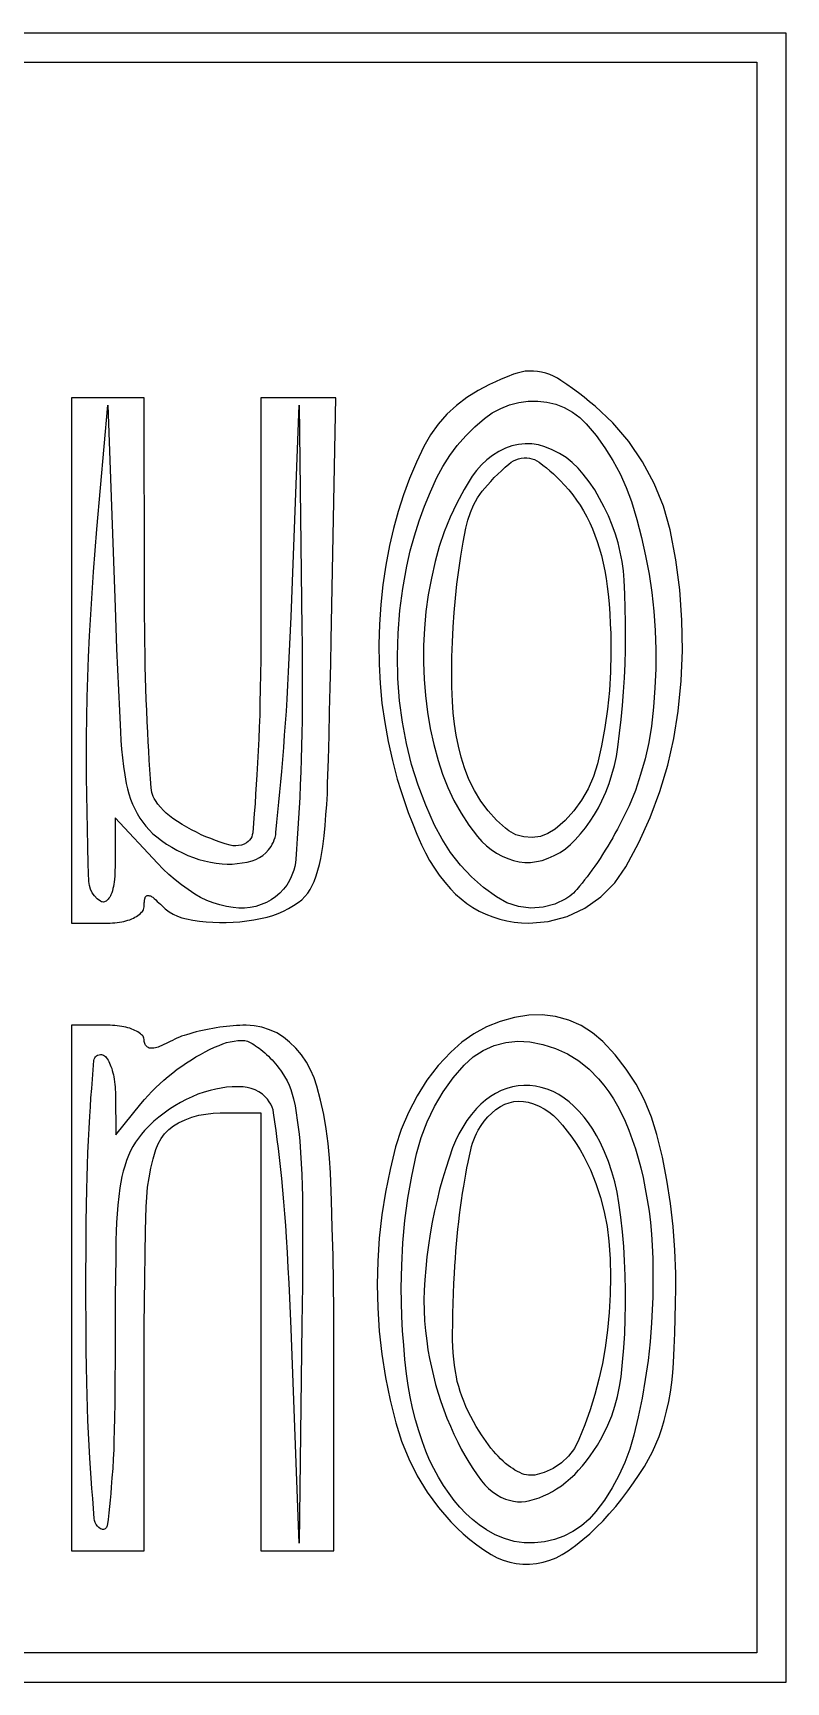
# Model space of a CAD drawing. Header units: millimetres. Extents: x -134 to 134, y -49 to 49.
# Drawn here: x -99.11 to -93.8, y -5.91 to 5.71 of the extents above; entities that cross this region are included whole.
import ezdxf

# ---------------------------------------------------------------- set-up
doc = ezdxf.new("R2010")
doc.units = ezdxf.units.MM
doc.header["$LTSCALE"] = 10
doc.header["$MEASUREMENT"] = 0

# ---------------------------------------------------------------- blocks, each defined once
blk = doc.blocks.new('DT0B-ULTRA_v_1')
at = {"color": 7, "linetype": 'Continuous', "lineweight": -3}
for points in [[(-105.421, -0.103, 0), (-105.421, -5.911, 0), (-99.612, -5.911, 0), (-93.804, -5.911, 0), (-93.804, -0.103, 0), (-93.804, 5.705, 0), (-99.612, 5.705, 0), (-105.421, 5.705, 0), (-105.421, -0.103, 0)], [(-94.01, -0.103, 0), (-94.01, -5.705, 0), (-99.612, -5.705, 0), (-105.215, -5.705, 0), (-105.215, -0.103, 0), (-105.215, 5.5, 0), (-99.612, 5.5, 0), (-94.01, 5.5, 0), (-94.01, -0.103, 0)], [(-95.975, 3.186, 0), (-96.054, 3.138, 0), (-96.128, 3.082, 0), (-96.196, 3.019, 0), (-96.257, 2.949, 0), (-96.31, 2.874, 0), (-96.356, 2.793, 0), (-96.409, 2.682, 0), (-96.457, 2.568, 0), (-96.501, 2.452, 0), (-96.539, 2.334, 0), (-96.572, 2.215, 0), (-96.599, 2.094, 0), (-96.625, 1.957, 0), (-96.646, 1.818, 0), (-96.66, 1.679, 0), (-96.67, 1.539, 0), (-96.674, 1.399, 0), (-96.672, 1.259, 0), (-96.665, 1.122, 0), (-96.652, 0.985, 0), (-96.633, 0.849, 0), (-96.609, 0.714, 0), (-96.579, 0.581, 0), (-96.544, 0.448, 0), (-96.52, 0.37, 0), (-96.494, 0.292, 0), (-96.467, 0.214, 0), (-96.437, 0.138, 0), (-96.406, 0.062, 0), (-96.373, -0.013, 0), (-96.346, -0.069, 0), (-96.316, -0.124, 0), (-96.283, -0.177, 0), (-96.248, -0.228, 0), (-96.21, -0.277, 0), (-96.169, -0.324, 0), (-96.133, -0.361, 0), (-96.094, -0.395, 0), (-96.053, -0.426, 0), (-96.011, -0.455, 0), (-95.966, -0.48, 0), (-95.919, -0.502, 0), (-95.871, -0.521, 0), (-95.822, -0.537, 0), (-95.772, -0.549, 0), (-95.721, -0.558, 0), (-95.669, -0.564, 0), (-95.617, -0.565, 0), (-95.48, -0.553, 0), (-95.347, -0.518, 0), (-95.222, -0.459, 0), (-95.109, -0.38, 0), (-95.012, -0.282, 0), (-94.933, -0.169, 0), (-94.842, 0.002, 0), (-94.762, 0.179, 0), (-94.694, 0.361, 0), (-94.638, 0.547, 0), (-94.595, 0.736, 0), (-94.564, 0.928, 0), (-94.543, 1.141, 0), (-94.534, 1.355, 0), (-94.538, 1.569, 0), (-94.554, 1.783, 0), (-94.582, 1.995, 0), (-94.622, 2.205, 0), (-94.669, 2.372, 0), (-94.733, 2.532, 0), (-94.815, 2.684, 0), (-94.912, 2.827, 0), (-95.024, 2.958, 0), (-95.15, 3.076, 0), (-95.189, 3.108, 0), (-95.228, 3.14, 0), (-95.268, 3.17, 0), (-95.309, 3.2, 0), (-95.35, 3.229, 0), (-95.391, 3.258, 0), (-95.416, 3.274, 0), (-95.443, 3.287, 0), (-95.47, 3.299, 0), (-95.498, 3.308, 0), (-95.527, 3.316, 0), (-95.557, 3.321, 0), (-95.585, 3.323, 0), (-95.614, 3.324, 0), (-95.643, 3.322, 0), (-95.671, 3.317, 0), (-95.699, 3.31, 0), (-95.726, 3.301, 0), (-95.769, 3.284, 0), (-95.811, 3.267, 0), (-95.853, 3.248, 0), (-95.894, 3.228, 0), (-95.935, 3.208, 0), (-95.975, 3.186, 0)], [(-98.841, 1.285, 0), (-98.841, -0.565, 0), (-98.585, -0.565, 0), (-98.568, -0.565, 0), (-98.552, -0.564, 0), (-98.535, -0.563, 0), (-98.519, -0.561, 0), (-98.502, -0.559, 0), (-98.486, -0.556, 0), (-98.472, -0.553, 0), (-98.458, -0.55, 0), (-98.444, -0.545, 0), (-98.43, -0.541, 0), (-98.416, -0.535, 0), (-98.403, -0.529, 0), (-98.393, -0.524, 0), (-98.383, -0.518, 0), (-98.373, -0.512, 0), (-98.364, -0.505, 0), (-98.355, -0.497, 0), (-98.347, -0.489, 0), (-98.341, -0.483, 0), (-98.336, -0.475, 0), (-98.333, -0.468, 0), (-98.33, -0.459, 0), (-98.328, -0.451, 0), (-98.328, -0.442, 0), (-98.327, -0.433, 0), (-98.327, -0.423, 0), (-98.326, -0.414, 0), (-98.325, -0.405, 0), (-98.323, -0.395, 0), (-98.322, -0.386, 0), (-98.32, -0.382, 0), (-98.318, -0.379, 0), (-98.315, -0.375, 0), (-98.312, -0.373, 0), (-98.308, -0.371, 0), (-98.304, -0.37, 0), (-98.302, -0.37, 0), (-98.296, -0.37, 0), (-98.29, -0.372, 0), (-98.284, -0.373, 0), (-98.278, -0.376, 0), (-98.273, -0.379, 0), (-98.268, -0.383, 0), (-98.257, -0.392, 0), (-98.246, -0.402, 0), (-98.236, -0.412, 0), (-98.225, -0.422, 0), (-98.214, -0.432, 0), (-98.204, -0.442, 0), (-98.179, -0.465, 0), (-98.152, -0.485, 0), (-98.124, -0.502, 0), (-98.093, -0.516, 0), (-98.062, -0.528, 0), (-98.029, -0.536, 0), (-97.984, -0.544, 0), (-97.937, -0.551, 0), (-97.891, -0.556, 0), (-97.845, -0.559, 0), (-97.798, -0.561, 0), (-97.751, -0.561, 0), (-97.702, -0.559, 0), (-97.654, -0.555, 0), (-97.605, -0.549, 0), (-97.556, -0.542, 0), (-97.508, -0.533, 0), (-97.461, -0.522, 0), (-97.422, -0.511, 0), (-97.384, -0.497, 0), (-97.346, -0.481, 0), (-97.31, -0.463, 0), (-97.275, -0.442, 0), (-97.242, -0.42, 0), (-97.218, -0.4, 0), (-97.196, -0.378, 0), (-97.175, -0.354, 0), (-97.158, -0.329, 0), (-97.143, -0.301, 0), (-97.13, -0.273, 0), (-97.116, -0.233, 0), (-97.103, -0.192, 0), (-97.092, -0.151, 0), (-97.083, -0.109, 0), (-97.075, -0.067, 0), (-97.069, -0.025, 0), (-97.06, 0.049, 0), (-97.053, 0.123, 0), (-97.047, 0.197, 0), (-97.041, 0.271, 0), (-97.037, 0.345, 0), (-97.035, 0.42, 0), (-97.03, 0.588, 0), (-97.025, 0.757, 0), (-97.021, 0.925, 0), (-97.017, 1.094, 0), (-97.013, 1.262, 0), (-97.01, 1.431, 0), (-96.977, 3.135, 0), (-97.241, 3.135, 0), (-97.505, 3.135, 0), (-97.505, 1.599, 0), (-97.505, 1.497, 0), (-97.506, 1.394, 0), (-97.507, 1.292, 0), (-97.508, 1.189, 0), (-97.51, 1.086, 0), (-97.512, 0.984, 0), (-97.514, 0.9, 0), (-97.517, 0.816, 0), (-97.52, 0.732, 0), (-97.524, 0.648, 0), (-97.529, 0.564, 0), (-97.534, 0.48, 0), (-97.538, 0.411, 0), (-97.543, 0.343, 0), (-97.547, 0.275, 0), (-97.553, 0.207, 0), (-97.558, 0.138, 0), (-97.563, 0.07, 0), (-97.566, 0.056, 0), (-97.57, 0.043, 0), (-97.576, 0.031, 0), (-97.585, 0.019, 0), (-97.595, 0.01, 0), (-97.606, 0.001, 0), (-97.624, -0.008, 0), (-97.643, -0.015, 0), (-97.663, -0.019, 0), (-97.683, -0.021, 0), (-97.703, -0.02, 0), (-97.723, -0.016, 0), (-97.758, -0.006, 0), (-97.792, 0.005, 0), (-97.826, 0.017, 0), (-97.859, 0.03, 0), (-97.893, 0.043, 0), (-97.926, 0.058, 0), (-97.96, 0.075, 0), (-97.994, 0.092, 0), (-98.028, 0.111, 0), (-98.061, 0.13, 0), (-98.093, 0.151, 0), (-98.125, 0.172, 0), (-98.149, 0.19, 0), (-98.172, 0.209, 0), (-98.193, 0.229, 0), (-98.213, 0.251, 0), (-98.232, 0.274, 0), (-98.249, 0.298, 0), (-98.257, 0.312, 0), (-98.264, 0.326, 0), (-98.27, 0.34, 0), (-98.274, 0.356, 0), (-98.277, 0.371, 0), (-98.279, 0.387, 0), (-98.283, 0.452, 0), (-98.288, 0.517, 0), (-98.292, 0.582, 0), (-98.295, 0.648, 0), (-98.299, 0.713, 0), (-98.303, 0.778, 0), (-98.306, 0.856, 0), (-98.31, 0.933, 0), (-98.313, 1.011, 0), (-98.316, 1.088, 0), (-98.318, 1.166, 0), (-98.32, 1.243, 0), (-98.322, 1.332, 0), (-98.323, 1.42, 0), (-98.324, 1.508, 0), (-98.325, 1.597, 0), (-98.326, 1.685, 0), (-98.326, 1.773, 0), (-98.328, 3.135, 0), (-98.585, 3.135, 0), (-98.841, 3.135, 0), (-98.841, 1.285, 0)], [(-98.239, 0.042, 0), (-98.205, 0.016, 0), (-98.17, -0.008, 0), (-98.134, -0.031, 0), (-98.097, -0.052, 0), (-98.059, -0.071, 0), (-98.02, -0.088, 0), (-97.981, -0.103, 0), (-97.942, -0.116, 0), (-97.902, -0.127, 0), (-97.861, -0.136, 0), (-97.82, -0.142, 0), (-97.779, -0.147, 0), (-97.743, -0.149, 0), (-97.708, -0.149, 0), (-97.672, -0.146, 0), (-97.637, -0.141, 0), (-97.602, -0.135, 0), (-97.568, -0.126, 0), (-97.541, -0.116, 0), (-97.516, -0.103, 0), (-97.492, -0.088, 0), (-97.47, -0.069, 0), (-97.451, -0.049, 0), (-97.434, -0.026, 0), (-97.425, -0.01, 0), (-97.417, 0.006, 0), (-97.411, 0.022, 0), (-97.405, 0.039, 0), (-97.401, 0.056, 0), (-97.399, 0.074, 0), (-97.392, 0.145, 0), (-97.385, 0.217, 0), (-97.378, 0.288, 0), (-97.371, 0.36, 0), (-97.365, 0.431, 0), (-97.358, 0.503, 0), (-97.351, 0.588, 0), (-97.344, 0.673, 0), (-97.338, 0.758, 0), (-97.332, 0.843, 0), (-97.326, 0.928, 0), (-97.321, 1.013, 0), (-97.316, 1.11, 0), (-97.311, 1.206, 0), (-97.306, 1.303, 0), (-97.301, 1.4, 0), (-97.297, 1.497, 0), (-97.293, 1.593, 0), (-97.235, 3.084, 0), (-97.216, 1.51, 0), (-97.215, 1.402, 0), (-97.214, 1.294, 0), (-97.214, 1.186, 0), (-97.214, 1.078, 0), (-97.214, 0.971, 0), (-97.215, 0.863, 0), (-97.217, 0.772, 0), (-97.219, 0.681, 0), (-97.221, 0.591, 0), (-97.224, 0.5, 0), (-97.228, 0.41, 0), (-97.232, 0.319, 0), (-97.235, 0.247, 0), (-97.24, 0.174, 0), (-97.244, 0.102, 0), (-97.249, 0.03, 0), (-97.254, -0.043, 0), (-97.26, -0.115, 0), (-97.262, -0.141, 0), (-97.267, -0.166, 0), (-97.274, -0.192, 0), (-97.282, -0.216, 0), (-97.292, -0.24, 0), (-97.303, -0.264, 0), (-97.323, -0.297, 0), (-97.346, -0.327, 0), (-97.373, -0.355, 0), (-97.402, -0.38, 0), (-97.433, -0.401, 0), (-97.467, -0.42, 0), (-97.504, -0.435, 0), (-97.542, -0.447, 0), (-97.581, -0.455, 0), (-97.621, -0.459, 0), (-97.661, -0.46, 0), (-97.7, -0.456, 0), (-97.748, -0.448, 0), (-97.795, -0.437, 0), (-97.841, -0.423, 0), (-97.886, -0.405, 0), (-97.93, -0.384, 0), (-97.972, -0.36, 0), (-98.019, -0.329, 0), (-98.066, -0.295, 0), (-98.11, -0.26, 0), (-98.154, -0.223, 0), (-98.195, -0.184, 0), (-98.235, -0.143, 0), (-98.533, 0.176, 0), (-98.533, -0.149, 0), (-98.533, -0.171, 0), (-98.534, -0.192, 0), (-98.535, -0.213, 0), (-98.536, -0.234, 0), (-98.538, -0.255, 0), (-98.54, -0.276, 0), (-98.542, -0.291, 0), (-98.545, -0.307, 0), (-98.548, -0.322, 0), (-98.552, -0.337, 0), (-98.557, -0.351, 0), (-98.562, -0.366, 0), (-98.566, -0.374, 0), (-98.57, -0.382, 0), (-98.576, -0.39, 0), (-98.582, -0.397, 0), (-98.588, -0.404, 0), (-98.595, -0.41, 0), (-98.602, -0.413, 0), (-98.608, -0.416, 0), (-98.615, -0.417, 0), (-98.623, -0.416, 0), (-98.629, -0.414, 0), (-98.636, -0.411, 0), (-98.659, -0.395, 0), (-98.678, -0.374, 0), (-98.694, -0.351, 0), (-98.706, -0.326, 0), (-98.714, -0.299, 0), (-98.717, -0.271, 0), (-98.722, -0.149, 0), (-98.725, -0.026, 0), (-98.728, 0.096, 0), (-98.731, 0.218, 0), (-98.733, 0.341, 0), (-98.734, 0.463, 0), (-98.735, 0.604, 0), (-98.735, 0.745, 0), (-98.733, 0.886, 0), (-98.73, 1.027, 0), (-98.726, 1.168, 0), (-98.72, 1.309, 0), (-98.713, 1.459, 0), (-98.705, 1.61, 0), (-98.695, 1.76, 0), (-98.685, 1.91, 0), (-98.674, 2.06, 0), (-98.661, 2.21, 0), (-98.585, 3.084, 0), (-98.533, 1.661, 0), (-98.528, 1.515, 0), (-98.522, 1.368, 0), (-98.516, 1.222, 0), (-98.509, 1.076, 0), (-98.503, 0.93, 0), (-98.496, 0.783, 0), (-98.492, 0.722, 0), (-98.487, 0.661, 0), (-98.481, 0.6, 0), (-98.473, 0.539, 0), (-98.464, 0.479, 0), (-98.454, 0.418, 0), (-98.446, 0.381, 0), (-98.436, 0.345, 0), (-98.424, 0.309, 0), (-98.411, 0.274, 0), (-98.395, 0.239, 0), (-98.377, 0.206, 0), (-98.359, 0.175, 0), (-98.338, 0.146, 0), (-98.316, 0.117, 0), (-98.292, 0.091, 0), (-98.266, 0.065, 0), (-98.239, 0.042, 0)], [(-95.212, 2.952, 0), (-95.143, 2.87, 0), (-95.081, 2.784, 0), (-95.024, 2.694, 0), (-94.974, 2.601, 0), (-94.931, 2.503, 0), (-94.894, 2.404, 0), (-94.856, 2.278, 0), (-94.823, 2.151, 0), (-94.794, 2.022, 0), (-94.77, 1.893, 0), (-94.751, 1.763, 0), (-94.736, 1.632, 0), (-94.727, 1.497, 0), (-94.722, 1.362, 0), (-94.723, 1.227, 0), (-94.728, 1.092, 0), (-94.738, 0.957, 0), (-94.753, 0.823, 0), (-94.772, 0.707, 0), (-94.797, 0.593, 0), (-94.829, 0.481, 0), (-94.866, 0.37, 0), (-94.911, 0.262, 0), (-94.961, 0.157, 0), (-94.977, 0.126, 0), (-94.993, 0.096, 0), (-95.01, 0.066, 0), (-95.026, 0.036, 0), (-95.044, 0.006, 0), (-95.061, -0.024, 0), (-95.079, -0.052, 0), (-95.097, -0.081, 0), (-95.115, -0.109, 0), (-95.134, -0.137, 0), (-95.153, -0.164, 0), (-95.172, -0.192, 0), (-95.189, -0.215, 0), (-95.206, -0.238, 0), (-95.224, -0.261, 0), (-95.242, -0.283, 0), (-95.26, -0.305, 0), (-95.278, -0.328, 0), (-95.29, -0.34, 0), (-95.302, -0.353, 0), (-95.314, -0.364, 0), (-95.328, -0.375, 0), (-95.342, -0.385, 0), (-95.356, -0.394, 0), (-95.434, -0.431, 0), (-95.517, -0.453, 0), (-95.603, -0.459, 0), (-95.689, -0.449, 0), (-95.771, -0.422, 0), (-95.846, -0.381, 0), (-95.937, -0.314, 0), (-96.021, -0.239, 0), (-96.098, -0.157, 0), (-96.168, -0.068, 0), (-96.229, 0.026, 0), (-96.283, 0.125, 0), (-96.344, 0.265, 0), (-96.398, 0.407, 0), (-96.443, 0.552, 0), (-96.48, 0.7, 0), (-96.508, 0.85, 0), (-96.528, 1.001, 0), (-96.54, 1.159, 0), (-96.543, 1.318, 0), (-96.539, 1.477, 0), (-96.527, 1.636, 0), (-96.506, 1.793, 0), (-96.478, 1.95, 0), (-96.453, 2.057, 0), (-96.424, 2.163, 0), (-96.391, 2.268, 0), (-96.353, 2.371, 0), (-96.311, 2.473, 0), (-96.265, 2.573, 0), (-96.223, 2.652, 0), (-96.175, 2.728, 0), (-96.121, 2.8, 0), (-96.062, 2.868, 0), (-95.998, 2.932, 0), (-95.93, 2.99, 0), (-95.875, 3.029, 0), (-95.815, 3.061, 0), (-95.753, 3.085, 0), (-95.688, 3.102, 0), (-95.621, 3.111, 0), (-95.554, 3.112, 0), (-95.49, 3.105, 0), (-95.427, 3.09, 0), (-95.367, 3.066, 0), (-95.31, 3.035, 0), (-95.258, 2.997, 0), (-95.212, 2.952, 0)], [(-96.016, 2.583, 0), (-96.073, 2.489, 0), (-96.125, 2.393, 0), (-96.172, 2.294, 0), (-96.213, 2.192, 0), (-96.249, 2.088, 0), (-96.278, 1.982, 0), (-96.304, 1.866, 0), (-96.326, 1.748, 0), (-96.342, 1.629, 0), (-96.353, 1.51, 0), (-96.359, 1.39, 0), (-96.36, 1.271, 0), (-96.355, 1.154, 0), (-96.346, 1.038, 0), (-96.331, 0.922, 0), (-96.312, 0.807, 0), (-96.287, 0.693, 0), (-96.257, 0.581, 0), (-96.226, 0.484, 0), (-96.188, 0.39, 0), (-96.145, 0.298, 0), (-96.095, 0.21, 0), (-96.039, 0.125, 0), (-95.978, 0.044, 0), (-95.949, 0.011, 0), (-95.916, -0.02, 0), (-95.882, -0.047, 0), (-95.845, -0.072, 0), (-95.806, -0.093, 0), (-95.765, -0.111, 0), (-95.726, -0.124, 0), (-95.686, -0.133, 0), (-95.646, -0.137, 0), (-95.605, -0.137, 0), (-95.564, -0.132, 0), (-95.524, -0.123, 0), (-95.48, -0.108, 0), (-95.438, -0.089, 0), (-95.397, -0.067, 0), (-95.359, -0.041, 0), (-95.323, -0.011, 0), (-95.29, 0.021, 0), (-95.252, 0.063, 0), (-95.217, 0.106, 0), (-95.185, 0.152, 0), (-95.155, 0.199, 0), (-95.127, 0.247, 0), (-95.102, 0.297, 0), (-95.075, 0.357, 0), (-95.051, 0.419, 0), (-95.031, 0.481, 0), (-95.014, 0.545, 0), (-95, 0.609, 0), (-94.989, 0.674, 0), (-94.977, 0.772, 0), (-94.966, 0.869, 0), (-94.957, 0.967, 0), (-94.949, 1.065, 0), (-94.943, 1.163, 0), (-94.939, 1.261, 0), (-94.936, 1.359, 0), (-94.935, 1.458, 0), (-94.935, 1.556, 0), (-94.937, 1.654, 0), (-94.941, 1.752, 0), (-94.946, 1.851, 0), (-94.951, 1.917, 0), (-94.96, 1.983, 0), (-94.973, 2.048, 0), (-94.988, 2.113, 0), (-95.007, 2.176, 0), (-95.029, 2.239, 0), (-95.056, 2.303, 0), (-95.085, 2.365, 0), (-95.118, 2.426, 0), (-95.153, 2.486, 0), (-95.192, 2.543, 0), (-95.233, 2.598, 0), (-95.27, 2.64, 0), (-95.311, 2.679, 0), (-95.355, 2.714, 0), (-95.402, 2.744, 0), (-95.452, 2.77, 0), (-95.504, 2.791, 0), (-95.55, 2.804, 0), (-95.597, 2.811, 0), (-95.644, 2.812, 0), (-95.691, 2.807, 0), (-95.737, 2.796, 0), (-95.782, 2.78, 0), (-95.828, 2.757, 0), (-95.872, 2.73, 0), (-95.913, 2.698, 0), (-95.951, 2.663, 0), (-95.985, 2.624, 0), (-96.016, 2.583, 0)], [(-95.396, 2.554, 0), (-95.365, 2.521, 0), (-95.335, 2.487, 0), (-95.307, 2.452, 0), (-95.28, 2.415, 0), (-95.255, 2.378, 0), (-95.232, 2.339, 0), (-95.209, 2.297, 0), (-95.188, 2.255, 0), (-95.169, 2.212, 0), (-95.151, 2.168, 0), (-95.135, 2.124, 0), (-95.121, 2.079, 0), (-95.106, 2.025, 0), (-95.093, 1.971, 0), (-95.082, 1.917, 0), (-95.072, 1.862, 0), (-95.064, 1.807, 0), (-95.058, 1.752, 0), (-95.052, 1.683, 0), (-95.047, 1.613, 0), (-95.043, 1.544, 0), (-95.04, 1.474, 0), (-95.038, 1.404, 0), (-95.038, 1.335, 0), (-95.041, 1.204, 0), (-95.049, 1.073, 0), (-95.062, 0.942, 0), (-95.081, 0.813, 0), (-95.105, 0.684, 0), (-95.134, 0.556, 0), (-95.161, 0.467, 0), (-95.198, 0.382, 0), (-95.245, 0.302, 0), (-95.3, 0.227, 0), (-95.362, 0.158, 0), (-95.432, 0.097, 0), (-95.482, 0.066, 0), (-95.536, 0.046, 0), (-95.594, 0.038, 0), (-95.652, 0.042, 0), (-95.708, 0.058, 0), (-95.759, 0.086, 0), (-95.782, 0.103, 0), (-95.845, 0.161, 0), (-95.904, 0.226, 0), (-95.956, 0.295, 0), (-96.001, 0.369, 0), (-96.039, 0.447, 0), (-96.07, 0.528, 0), (-96.094, 0.604, 0), (-96.113, 0.681, 0), (-96.129, 0.759, 0), (-96.142, 0.837, 0), (-96.151, 0.916, 0), (-96.156, 0.995, 0), (-96.159, 1.1, 0), (-96.16, 1.205, 0), (-96.16, 1.31, 0), (-96.156, 1.414, 0), (-96.151, 1.519, 0), (-96.144, 1.623, 0), (-96.135, 1.723, 0), (-96.124, 1.823, 0), (-96.111, 1.922, 0), (-96.097, 2.021, 0), (-96.08, 2.119, 0), (-96.062, 2.218, 0), (-96.048, 2.273, 0), (-96.029, 2.328, 0), (-96.006, 2.38, 0), (-95.978, 2.43, 0), (-95.946, 2.477, 0), (-95.909, 2.521, 0), (-95.885, 2.547, 0), (-95.861, 2.573, 0), (-95.836, 2.597, 0), (-95.81, 2.622, 0), (-95.784, 2.646, 0), (-95.758, 2.669, 0), (-95.742, 2.681, 0), (-95.726, 2.691, 0), (-95.708, 2.699, 0), (-95.69, 2.706, 0), (-95.67, 2.71, 0), (-95.651, 2.712, 0), (-95.632, 2.712, 0), (-95.613, 2.71, 0), (-95.595, 2.706, 0), (-95.577, 2.7, 0), (-95.56, 2.691, 0), (-95.545, 2.681, 0), (-95.519, 2.662, 0), (-95.493, 2.641, 0), (-95.468, 2.62, 0), (-95.444, 2.599, 0), (-95.42, 2.577, 0), (-95.396, 2.554, 0)], [(-96.167, -1.473, 0), (-96.255, -1.569, 0), (-96.335, -1.672, 0), (-96.405, -1.782, 0), (-96.465, -1.898, 0), (-96.516, -2.018, 0), (-96.556, -2.142, 0), (-96.595, -2.3, 0), (-96.628, -2.46, 0), (-96.653, -2.621, 0), (-96.671, -2.784, 0), (-96.682, -2.946, 0), (-96.685, -3.11, 0), (-96.682, -3.274, 0), (-96.671, -3.439, 0), (-96.653, -3.602, 0), (-96.627, -3.765, 0), (-96.594, -3.926, 0), (-96.555, -4.086, 0), (-96.514, -4.214, 0), (-96.463, -4.338, 0), (-96.403, -4.458, 0), (-96.333, -4.573, 0), (-96.254, -4.681, 0), (-96.166, -4.783, 0), (-96.123, -4.827, 0), (-96.079, -4.868, 0), (-96.032, -4.908, 0), (-95.984, -4.945, 0), (-95.934, -4.98, 0), (-95.882, -5.013, 0), (-95.841, -5.035, 0), (-95.797, -5.053, 0), (-95.752, -5.067, 0), (-95.706, -5.076, 0), (-95.659, -5.081, 0), (-95.612, -5.081, 0), (-95.564, -5.076, 0), (-95.516, -5.067, 0), (-95.47, -5.053, 0), (-95.425, -5.035, 0), (-95.381, -5.013, 0), (-95.34, -4.987, 0), (-95.288, -4.949, 0), (-95.237, -4.908, 0), (-95.187, -4.866, 0), (-95.14, -4.821, 0), (-95.094, -4.775, 0), (-95.05, -4.727, 0), (-95.005, -4.674, 0), (-94.961, -4.62, 0), (-94.919, -4.565, 0), (-94.879, -4.508, 0), (-94.84, -4.45, 0), (-94.803, -4.392, 0), (-94.773, -4.341, 0), (-94.746, -4.289, 0), (-94.722, -4.235, 0), (-94.699, -4.181, 0), (-94.68, -4.126, 0), (-94.663, -4.069, 0), (-94.646, -4.003, 0), (-94.631, -3.936, 0), (-94.619, -3.868, 0), (-94.609, -3.8, 0), (-94.602, -3.732, 0), (-94.597, -3.663, 0), (-94.592, -3.558, 0), (-94.587, -3.453, 0), (-94.585, -3.348, 0), (-94.583, -3.243, 0), (-94.582, -3.138, 0), (-94.582, -3.033, 0), (-94.587, -2.868, 0), (-94.599, -2.703, 0), (-94.618, -2.539, 0), (-94.644, -2.376, 0), (-94.676, -2.214, 0), (-94.715, -2.053, 0), (-94.753, -1.931, 0), (-94.802, -1.813, 0), (-94.861, -1.7, 0), (-94.93, -1.593, 0), (-95.009, -1.492, 0), (-95.095, -1.399, 0), (-95.168, -1.337, 0), (-95.249, -1.286, 0), (-95.336, -1.248, 0), (-95.428, -1.223, 0), (-95.522, -1.211, 0), (-95.617, -1.214, 0), (-95.719, -1.229, 0), (-95.819, -1.257, 0), (-95.915, -1.296, 0), (-96.005, -1.345, 0), (-96.09, -1.404, 0), (-96.167, -1.473, 0)], [(-98.841, -3.135, 0), (-98.841, -4.986, 0), (-98.585, -4.986, 0), (-98.328, -4.986, 0), (-98.328, -3.567, 0), (-98.327, -3.4, 0), (-98.326, -3.232, 0), (-98.324, -3.065, 0), (-98.321, -2.898, 0), (-98.318, -2.73, 0), (-98.314, -2.563, 0), (-98.31, -2.495, 0), (-98.304, -2.426, 0), (-98.294, -2.359, 0), (-98.281, -2.291, 0), (-98.264, -2.225, 0), (-98.245, -2.159, 0), (-98.229, -2.12, 0), (-98.209, -2.083, 0), (-98.184, -2.049, 0), (-98.154, -2.019, 0), (-98.121, -1.993, 0), (-98.085, -1.971, 0), (-98.039, -1.95, 0), (-97.992, -1.933, 0), (-97.943, -1.919, 0), (-97.893, -1.91, 0), (-97.843, -1.904, 0), (-97.793, -1.902, 0), (-97.505, -1.902, 0), (-97.505, -3.444, 0), (-97.505, -4.986, 0), (-97.248, -4.986, 0), (-96.991, -4.986, 0), (-96.991, -3.492, 0), (-96.992, -3.297, 0), (-96.994, -3.102, 0), (-96.997, -2.907, 0), (-97.002, -2.712, 0), (-97.008, -2.518, 0), (-97.015, -2.323, 0), (-97.021, -2.22, 0), (-97.031, -2.117, 0), (-97.045, -2.015, 0), (-97.063, -1.914, 0), (-97.085, -1.813, 0), (-97.111, -1.713, 0), (-97.13, -1.655, 0), (-97.155, -1.599, 0), (-97.185, -1.545, 0), (-97.22, -1.494, 0), (-97.259, -1.447, 0), (-97.303, -1.403, 0), (-97.346, -1.368, 0), (-97.394, -1.339, 0), (-97.445, -1.316, 0), (-97.498, -1.299, 0), (-97.553, -1.288, 0), (-97.609, -1.285, 0), (-97.632, -1.285, 0), (-97.655, -1.286, 0), (-97.678, -1.287, 0), (-97.701, -1.288, 0), (-97.724, -1.29, 0), (-97.747, -1.293, 0), (-97.771, -1.296, 0), (-97.796, -1.299, 0), (-97.821, -1.303, 0), (-97.845, -1.307, 0), (-97.87, -1.311, 0), (-97.894, -1.316, 0), (-97.917, -1.321, 0), (-97.94, -1.326, 0), (-97.962, -1.332, 0), (-97.985, -1.338, 0), (-98.007, -1.344, 0), (-98.03, -1.351, 0), (-98.047, -1.356, 0), (-98.064, -1.362, 0), (-98.08, -1.369, 0), (-98.097, -1.376, 0), (-98.113, -1.383, 0), (-98.129, -1.391, 0), (-98.144, -1.399, 0), (-98.158, -1.407, 0), (-98.174, -1.414, 0), (-98.189, -1.421, 0), (-98.204, -1.428, 0), (-98.22, -1.434, 0), (-98.229, -1.438, 0), (-98.239, -1.441, 0), (-98.249, -1.443, 0), (-98.259, -1.445, 0), (-98.269, -1.446, 0), (-98.279, -1.446, 0), (-98.286, -1.446, 0), (-98.292, -1.445, 0), (-98.298, -1.442, 0), (-98.304, -1.439, 0), (-98.309, -1.435, 0), (-98.314, -1.43, 0), (-98.318, -1.425, 0), (-98.321, -1.419, 0), (-98.324, -1.412, 0), (-98.326, -1.405, 0), (-98.327, -1.398, 0), (-98.328, -1.391, 0), (-98.328, -1.384, 0), (-98.33, -1.376, 0), (-98.332, -1.369, 0), (-98.336, -1.362, 0), (-98.341, -1.356, 0), (-98.346, -1.351, 0), (-98.355, -1.344, 0), (-98.364, -1.337, 0), (-98.373, -1.331, 0), (-98.383, -1.326, 0), (-98.393, -1.321, 0), (-98.403, -1.316, 0), (-98.416, -1.311, 0), (-98.43, -1.306, 0), (-98.444, -1.302, 0), (-98.458, -1.298, 0), (-98.472, -1.295, 0), (-98.486, -1.293, 0), (-98.502, -1.29, 0), (-98.519, -1.288, 0), (-98.535, -1.287, 0), (-98.552, -1.286, 0), (-98.568, -1.285, 0), (-98.585, -1.285, 0), (-98.841, -1.285, 0), (-98.841, -3.135, 0)], [(-97.357, -1.616, 0), (-97.338, -1.645, 0), (-97.321, -1.675, 0), (-97.307, -1.706, 0), (-97.294, -1.737, 0), (-97.284, -1.77, 0), (-97.275, -1.803, 0), (-97.265, -1.853, 0), (-97.256, -1.902, 0), (-97.249, -1.952, 0), (-97.242, -2.002, 0), (-97.236, -2.052, 0), (-97.232, -2.102, 0), (-97.226, -2.18, 0), (-97.221, -2.258, 0), (-97.218, -2.336, 0), (-97.215, -2.415, 0), (-97.213, -2.493, 0), (-97.212, -2.571, 0), (-97.212, -2.708, 0), (-97.212, -2.844, 0), (-97.212, -2.98, 0), (-97.213, -3.117, 0), (-97.214, -3.253, 0), (-97.216, -3.39, 0), (-97.235, -4.934, 0), (-97.293, -3.423, 0), (-97.297, -3.315, 0), (-97.302, -3.208, 0), (-97.307, -3.101, 0), (-97.313, -2.993, 0), (-97.319, -2.886, 0), (-97.325, -2.778, 0), (-97.33, -2.695, 0), (-97.337, -2.612, 0), (-97.343, -2.529, 0), (-97.351, -2.446, 0), (-97.359, -2.363, 0), (-97.368, -2.28, 0), (-97.375, -2.216, 0), (-97.382, -2.153, 0), (-97.39, -2.09, 0), (-97.398, -2.027, 0), (-97.407, -1.964, 0), (-97.416, -1.901, 0), (-97.42, -1.881, 0), (-97.427, -1.861, 0), (-97.435, -1.841, 0), (-97.446, -1.823, 0), (-97.458, -1.806, 0), (-97.472, -1.791, 0), (-97.494, -1.771, 0), (-97.519, -1.754, 0), (-97.545, -1.74, 0), (-97.573, -1.73, 0), (-97.602, -1.723, 0), (-97.631, -1.719, 0), (-97.67, -1.718, 0), (-97.709, -1.719, 0), (-97.748, -1.721, 0), (-97.786, -1.727, 0), (-97.824, -1.734, 0), (-97.862, -1.743, 0), (-97.906, -1.756, 0), (-97.949, -1.771, 0), (-97.991, -1.788, 0), (-98.032, -1.807, 0), (-98.072, -1.828, 0), (-98.112, -1.851, 0), (-98.15, -1.876, 0), (-98.188, -1.903, 0), (-98.224, -1.931, 0), (-98.259, -1.961, 0), (-98.293, -1.992, 0), (-98.325, -2.025, 0), (-98.348, -2.052, 0), (-98.369, -2.079, 0), (-98.389, -2.108, 0), (-98.407, -2.139, 0), (-98.424, -2.17, 0), (-98.438, -2.202, 0), (-98.452, -2.238, 0), (-98.465, -2.276, 0), (-98.476, -2.313, 0), (-98.485, -2.351, 0), (-98.493, -2.39, 0), (-98.499, -2.429, 0), (-98.507, -2.49, 0), (-98.513, -2.552, 0), (-98.518, -2.613, 0), (-98.522, -2.675, 0), (-98.525, -2.737, 0), (-98.527, -2.799, 0), (-98.529, -2.928, 0), (-98.53, -3.057, 0), (-98.532, -3.185, 0), (-98.532, -3.314, 0), (-98.533, -3.443, 0), (-98.533, -3.572, 0), (-98.533, -3.667, 0), (-98.534, -3.762, 0), (-98.535, -3.857, 0), (-98.536, -3.951, 0), (-98.537, -4.046, 0), (-98.539, -4.141, 0), (-98.541, -4.207, 0), (-98.543, -4.274, 0), (-98.546, -4.34, 0), (-98.55, -4.406, 0), (-98.555, -4.472, 0), (-98.56, -4.538, 0), (-98.563, -4.584, 0), (-98.568, -4.629, 0), (-98.573, -4.674, 0), (-98.578, -4.719, 0), (-98.583, -4.765, 0), (-98.589, -4.81, 0), (-98.591, -4.816, 0), (-98.594, -4.822, 0), (-98.598, -4.827, 0), (-98.603, -4.831, 0), (-98.608, -4.834, 0), (-98.614, -4.836, 0), (-98.621, -4.836, 0), (-98.627, -4.835, 0), (-98.633, -4.833, 0), (-98.636, -4.832, 0), (-98.648, -4.823, 0), (-98.658, -4.812, 0), (-98.667, -4.801, 0), (-98.673, -4.787, 0), (-98.678, -4.774, 0), (-98.68, -4.759, 0), (-98.686, -4.688, 0), (-98.691, -4.618, 0), (-98.696, -4.547, 0), (-98.701, -4.476, 0), (-98.706, -4.405, 0), (-98.71, -4.334, 0), (-98.715, -4.245, 0), (-98.72, -4.157, 0), (-98.724, -4.068, 0), (-98.727, -3.979, 0), (-98.73, -3.89, 0), (-98.732, -3.801, 0), (-98.734, -3.689, 0), (-98.736, -3.577, 0), (-98.737, -3.465, 0), (-98.738, -3.353, 0), (-98.739, -3.241, 0), (-98.739, -3.129, 0), (-98.739, -3.014, 0), (-98.738, -2.899, 0), (-98.737, -2.784, 0), (-98.736, -2.669, 0), (-98.734, -2.555, 0), (-98.732, -2.44, 0), (-98.73, -2.354, 0), (-98.728, -2.268, 0), (-98.725, -2.183, 0), (-98.721, -2.097, 0), (-98.716, -2.012, 0), (-98.711, -1.926, 0), (-98.707, -1.86, 0), (-98.703, -1.795, 0), (-98.698, -1.729, 0), (-98.693, -1.664, 0), (-98.688, -1.598, 0), (-98.682, -1.533, 0), (-98.68, -1.523, 0), (-98.676, -1.514, 0), (-98.671, -1.507, 0), (-98.664, -1.5, 0), (-98.656, -1.495, 0), (-98.646, -1.492, 0), (-98.637, -1.491, 0), (-98.637, -1.491, 0), (-98.628, -1.491, 0), (-98.621, -1.493, 0), (-98.614, -1.496, 0), (-98.607, -1.5, 0), (-98.601, -1.505, 0), (-98.596, -1.511, 0), (-98.59, -1.521, 0), (-98.583, -1.531, 0), (-98.577, -1.541, 0), (-98.572, -1.552, 0), (-98.567, -1.563, 0), (-98.563, -1.574, 0), (-98.557, -1.588, 0), (-98.553, -1.604, 0), (-98.549, -1.619, 0), (-98.545, -1.634, 0), (-98.542, -1.649, 0), (-98.539, -1.665, 0), (-98.537, -1.683, 0), (-98.535, -1.701, 0), (-98.533, -1.719, 0), (-98.532, -1.737, 0), (-98.531, -1.755, 0), (-98.531, -1.773, 0), (-98.529, -2.056, 0), (-98.351, -1.838, 0), (-98.326, -1.808, 0), (-98.3, -1.779, 0), (-98.274, -1.751, 0), (-98.246, -1.724, 0), (-98.218, -1.697, 0), (-98.189, -1.671, 0), (-98.158, -1.645, 0), (-98.127, -1.62, 0), (-98.095, -1.595, 0), (-98.062, -1.572, 0), (-98.029, -1.549, 0), (-97.995, -1.527, 0), (-97.963, -1.508, 0), (-97.932, -1.49, 0), (-97.899, -1.472, 0), (-97.867, -1.456, 0), (-97.833, -1.44, 0), (-97.8, -1.426, 0), (-97.774, -1.416, 0), (-97.748, -1.407, 0), (-97.721, -1.401, 0), (-97.694, -1.396, 0), (-97.667, -1.392, 0), (-97.639, -1.391, 0), (-97.629, -1.391, 0), (-97.619, -1.392, 0), (-97.609, -1.394, 0), (-97.6, -1.397, 0), (-97.59, -1.401, 0), (-97.581, -1.405, 0), (-97.568, -1.413, 0), (-97.555, -1.421, 0), (-97.543, -1.429, 0), (-97.53, -1.438, 0), (-97.518, -1.447, 0), (-97.506, -1.456, 0), (-97.492, -1.467, 0), (-97.478, -1.479, 0), (-97.465, -1.491, 0), (-97.452, -1.503, 0), (-97.439, -1.516, 0), (-97.427, -1.529, 0), (-97.415, -1.543, 0), (-97.402, -1.557, 0), (-97.39, -1.571, 0), (-97.379, -1.586, 0), (-97.368, -1.601, 0), (-97.357, -1.616, 0)], [(-95.127, -1.661, 0), (-95.089, -1.706, 0), (-95.054, -1.754, 0), (-95.021, -1.803, 0), (-94.991, -1.853, 0), (-94.964, -1.905, 0), (-94.939, -1.959, 0), (-94.913, -2.023, 0), (-94.888, -2.089, 0), (-94.866, -2.155, 0), (-94.846, -2.221, 0), (-94.828, -2.289, 0), (-94.812, -2.357, 0), (-94.796, -2.436, 0), (-94.782, -2.515, 0), (-94.77, -2.595, 0), (-94.76, -2.675, 0), (-94.753, -2.755, 0), (-94.748, -2.836, 0), (-94.744, -2.927, 0), (-94.742, -3.017, 0), (-94.742, -3.108, 0), (-94.743, -3.199, 0), (-94.747, -3.29, 0), (-94.752, -3.381, 0), (-94.762, -3.514, 0), (-94.777, -3.647, 0), (-94.796, -3.78, 0), (-94.819, -3.912, 0), (-94.846, -4.043, 0), (-94.877, -4.173, 0), (-94.905, -4.27, 0), (-94.94, -4.364, 0), (-94.982, -4.456, 0), (-95.03, -4.544, 0), (-95.084, -4.629, 0), (-95.144, -4.71, 0), (-95.192, -4.763, 0), (-95.246, -4.81, 0), (-95.306, -4.85, 0), (-95.37, -4.883, 0), (-95.437, -4.907, 0), (-95.507, -4.924, 0), (-95.578, -4.931, 0), (-95.649, -4.93, 0), (-95.72, -4.92, 0), (-95.788, -4.901, 0), (-95.854, -4.873, 0), (-95.916, -4.838, 0), (-95.966, -4.803, 0), (-96.014, -4.765, 0), (-96.06, -4.723, 0), (-96.103, -4.679, 0), (-96.143, -4.632, 0), (-96.179, -4.583, 0), (-96.218, -4.527, 0), (-96.253, -4.468, 0), (-96.286, -4.408, 0), (-96.316, -4.347, 0), (-96.343, -4.284, 0), (-96.367, -4.22, 0), (-96.393, -4.142, 0), (-96.416, -4.063, 0), (-96.436, -3.983, 0), (-96.453, -3.903, 0), (-96.468, -3.822, 0), (-96.479, -3.74, 0), (-96.49, -3.64, 0), (-96.499, -3.539, 0), (-96.507, -3.438, 0), (-96.512, -3.337, 0), (-96.515, -3.236, 0), (-96.516, -3.135, 0), (-96.513, -2.977, 0), (-96.505, -2.818, 0), (-96.49, -2.66, 0), (-96.469, -2.503, 0), (-96.441, -2.347, 0), (-96.408, -2.191, 0), (-96.376, -2.076, 0), (-96.334, -1.964, 0), (-96.282, -1.856, 0), (-96.22, -1.753, 0), (-96.15, -1.656, 0), (-96.072, -1.565, 0), (-96.009, -1.508, 0), (-95.938, -1.462, 0), (-95.861, -1.427, 0), (-95.779, -1.405, 0), (-95.695, -1.397, 0), (-95.61, -1.401, 0), (-95.518, -1.419, 0), (-95.43, -1.448, 0), (-95.345, -1.487, 0), (-95.265, -1.536, 0), (-95.192, -1.595, 0), (-95.127, -1.661, 0)], [(-95.986, -1.871, 0), (-96.022, -1.913, 0), (-96.054, -1.956, 0), (-96.083, -2.002, 0), (-96.11, -2.049, 0), (-96.133, -2.098, 0), (-96.154, -2.148, 0), (-96.179, -2.221, 0), (-96.203, -2.294, 0), (-96.225, -2.368, 0), (-96.246, -2.442, 0), (-96.264, -2.517, 0), (-96.281, -2.592, 0), (-96.298, -2.672, 0), (-96.312, -2.753, 0), (-96.325, -2.834, 0), (-96.335, -2.916, 0), (-96.344, -2.997, 0), (-96.351, -3.079, 0), (-96.355, -3.151, 0), (-96.356, -3.222, 0), (-96.355, -3.294, 0), (-96.352, -3.366, 0), (-96.346, -3.437, 0), (-96.337, -3.508, 0), (-96.328, -3.57, 0), (-96.317, -3.632, 0), (-96.304, -3.694, 0), (-96.29, -3.755, 0), (-96.274, -3.816, 0), (-96.256, -3.876, 0), (-96.237, -3.935, 0), (-96.216, -3.994, 0), (-96.194, -4.052, 0), (-96.17, -4.109, 0), (-96.145, -4.166, 0), (-96.118, -4.222, 0), (-96.093, -4.27, 0), (-96.067, -4.316, 0), (-96.04, -4.362, 0), (-96.012, -4.407, 0), (-95.982, -4.451, 0), (-95.95, -4.494, 0), (-95.927, -4.522, 0), (-95.902, -4.547, 0), (-95.875, -4.57, 0), (-95.845, -4.591, 0), (-95.814, -4.608, 0), (-95.781, -4.622, 0), (-95.754, -4.631, 0), (-95.726, -4.637, 0), (-95.697, -4.641, 0), (-95.668, -4.641, 0), (-95.64, -4.639, 0), (-95.611, -4.633, 0), (-95.578, -4.624, 0), (-95.545, -4.613, 0), (-95.513, -4.6, 0), (-95.481, -4.586, 0), (-95.451, -4.569, 0), (-95.422, -4.551, 0), (-95.388, -4.528, 0), (-95.356, -4.503, 0), (-95.324, -4.476, 0), (-95.294, -4.448, 0), (-95.266, -4.419, 0), (-95.239, -4.388, 0), (-95.211, -4.353, 0), (-95.184, -4.318, 0), (-95.158, -4.281, 0), (-95.134, -4.243, 0), (-95.112, -4.205, 0), (-95.09, -4.165, 0), (-95.06, -4.101, 0), (-95.033, -4.035, 0), (-95.01, -3.968, 0), (-94.991, -3.9, 0), (-94.977, -3.83, 0), (-94.966, -3.76, 0), (-94.956, -3.658, 0), (-94.947, -3.557, 0), (-94.941, -3.455, 0), (-94.937, -3.354, 0), (-94.935, -3.252, 0), (-94.935, -3.15, 0), (-94.937, -3.047, 0), (-94.942, -2.945, 0), (-94.948, -2.842, 0), (-94.957, -2.74, 0), (-94.968, -2.637, 0), (-94.982, -2.535, 0), (-94.994, -2.461, 0), (-95.011, -2.388, 0), (-95.031, -2.316, 0), (-95.055, -2.245, 0), (-95.083, -2.175, 0), (-95.115, -2.107, 0), (-95.14, -2.061, 0), (-95.167, -2.017, 0), (-95.197, -1.973, 0), (-95.228, -1.932, 0), (-95.262, -1.892, 0), (-95.299, -1.855, 0), (-95.332, -1.825, 0), (-95.368, -1.797, 0), (-95.406, -1.773, 0), (-95.446, -1.752, 0), (-95.488, -1.735, 0), (-95.531, -1.722, 0), (-95.571, -1.713, 0), (-95.611, -1.708, 0), (-95.652, -1.708, 0), (-95.693, -1.711, 0), (-95.733, -1.718, 0), (-95.772, -1.73, 0), (-95.813, -1.745, 0), (-95.851, -1.765, 0), (-95.888, -1.787, 0), (-95.923, -1.812, 0), (-95.956, -1.84, 0), (-95.986, -1.871, 0)], [(-95.229, -2.209, 0), (-95.183, -2.302, 0), (-95.144, -2.399, 0), (-95.111, -2.498, 0), (-95.085, -2.599, 0), (-95.065, -2.702, 0), (-95.053, -2.805, 0), (-95.045, -2.931, 0), (-95.042, -3.056, 0), (-95.044, -3.182, 0), (-95.051, -3.307, 0), (-95.062, -3.432, 0), (-95.079, -3.556, 0), (-95.099, -3.667, 0), (-95.123, -3.777, 0), (-95.151, -3.886, 0), (-95.184, -3.993, 0), (-95.222, -4.099, 0), (-95.264, -4.203, 0), (-95.296, -4.265, 0), (-95.338, -4.32, 0), (-95.388, -4.367, 0), (-95.445, -4.406, 0), (-95.508, -4.435, 0), (-95.575, -4.453, 0), (-95.59, -4.455, 0), (-95.605, -4.455, 0), (-95.62, -4.455, 0), (-95.634, -4.452, 0), (-95.649, -4.449, 0), (-95.663, -4.444, 0), (-95.681, -4.436, 0), (-95.698, -4.428, 0), (-95.715, -4.418, 0), (-95.731, -4.408, 0), (-95.747, -4.398, 0), (-95.762, -4.386, 0), (-95.781, -4.371, 0), (-95.799, -4.355, 0), (-95.816, -4.338, 0), (-95.833, -4.321, 0), (-95.85, -4.303, 0), (-95.865, -4.285, 0), (-95.884, -4.263, 0), (-95.901, -4.24, 0), (-95.918, -4.216, 0), (-95.935, -4.193, 0), (-95.951, -4.169, 0), (-95.967, -4.145, 0), (-95.988, -4.111, 0), (-96.007, -4.076, 0), (-96.026, -4.041, 0), (-96.044, -4.005, 0), (-96.061, -3.969, 0), (-96.076, -3.932, 0), (-96.089, -3.898, 0), (-96.101, -3.864, 0), (-96.111, -3.83, 0), (-96.121, -3.795, 0), (-96.128, -3.76, 0), (-96.134, -3.724, 0), (-96.141, -3.68, 0), (-96.146, -3.636, 0), (-96.15, -3.591, 0), (-96.153, -3.547, 0), (-96.154, -3.502, 0), (-96.154, -3.458, 0), (-96.153, -3.387, 0), (-96.152, -3.316, 0), (-96.15, -3.245, 0), (-96.148, -3.174, 0), (-96.145, -3.103, 0), (-96.142, -3.033, 0), (-96.139, -2.98, 0), (-96.135, -2.928, 0), (-96.132, -2.876, 0), (-96.127, -2.824, 0), (-96.122, -2.772, 0), (-96.117, -2.72, 0), (-96.111, -2.67, 0), (-96.105, -2.619, 0), (-96.099, -2.569, 0), (-96.092, -2.519, 0), (-96.084, -2.468, 0), (-96.076, -2.418, 0), (-96.069, -2.376, 0), (-96.061, -2.333, 0), (-96.053, -2.29, 0), (-96.044, -2.248, 0), (-96.035, -2.205, 0), (-96.026, -2.163, 0), (-96.02, -2.139, 0), (-96.013, -2.115, 0), (-96.005, -2.092, 0), (-95.996, -2.069, 0), (-95.985, -2.046, 0), (-95.974, -2.024, 0), (-95.954, -1.991, 0), (-95.932, -1.959, 0), (-95.906, -1.93, 0), (-95.879, -1.903, 0), (-95.849, -1.879, 0), (-95.816, -1.857, 0), (-95.787, -1.841, 0), (-95.755, -1.83, 0), (-95.722, -1.822, 0), (-95.689, -1.819, 0), (-95.655, -1.821, 0), (-95.622, -1.827, 0), (-95.583, -1.839, 0), (-95.545, -1.854, 0), (-95.51, -1.873, 0), (-95.476, -1.895, 0), (-95.444, -1.92, 0), (-95.415, -1.949, 0), (-95.379, -1.988, 0), (-95.346, -2.03, 0), (-95.314, -2.073, 0), (-95.284, -2.117, 0), (-95.256, -2.162, 0), (-95.229, -2.209, 0)]]:
    blk.add_polyline3d(points, dxfattribs=at)

msp = doc.modelspace()

# ---------------------------------------------------------------- block references
msp.add_blockref('DT0B-ULTRA_v_1', (0, 0))

doc.saveas('drawing.dxf')
